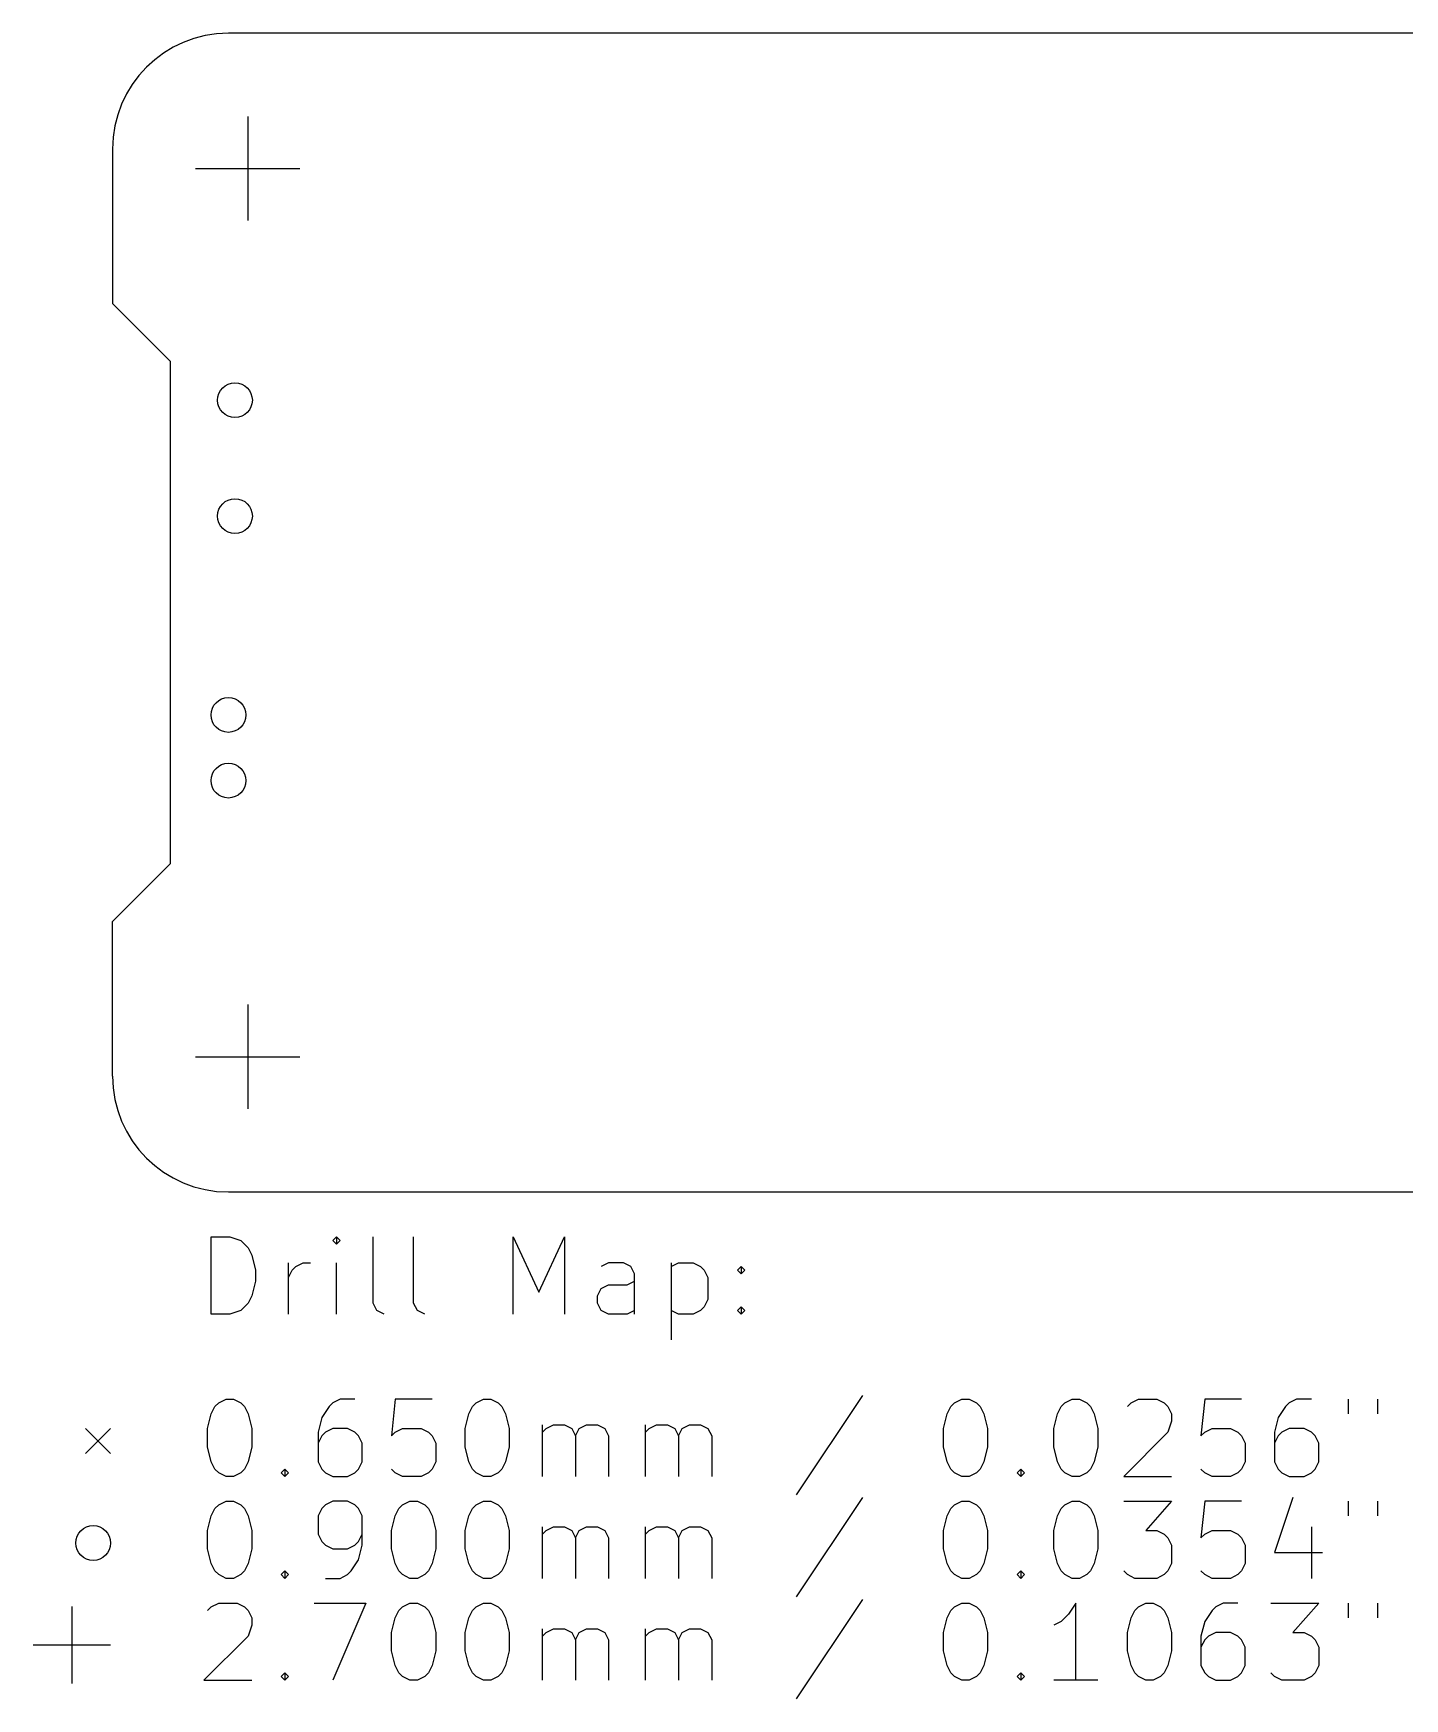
# Model space of a CAD drawing. Extents: x 3.5 to 6.26, y -5.33 to -3.62.
# Drawn here: x 3.502 to 4.9, y -5.32 to -3.622 of the extents above; entities that cross this region are included whole.
import ezdxf

# ---------------------------------------------------------------- set-up
doc = ezdxf.new("R2010")
doc.units = 0
doc.header["$MEASUREMENT"] = 0
doc.layers.add('BLACK', color=7, linetype='CONTINUOUS')

msp = doc.modelspace()

# ---------------------------------------------------------------- linework, layer by layer
at = {"layer": 'BLACK', "linetype": 'CONTINUOUS'}
for p, q in [((6.02362, -3.62205), (3.70079, -3.62205)), ((3.72047, -3.70669), (3.72047, -3.81299)), ((3.58268, -3.74016), (3.58268, -3.89764)), ((3.66732, -3.75984), (3.77362, -3.75984)), ((3.58268, -3.89764), (3.64173, -3.95669)), ((3.64173, -4.4685), (3.64173, -3.95669)), ((3.58268, -4.52756), (3.64173, -4.4685)), ((3.58268, -4.68504), (3.58268, -4.52756)), ((3.72047, -4.6122), (3.72047, -4.7185)), ((3.66732, -4.66535), (3.77362, -4.66535)), ((3.70079, -4.80315), (6.02362, -4.80315)), ((3.68338, -4.92775), (3.68338, -4.84901)), ((3.68338, -4.84901), (3.70212, -4.84901)), ((3.70212, -4.84901), (3.71337, -4.85276)), ((3.71337, -4.85276), (3.72087, -4.86026)), ((3.81086, -4.84901), (3.80711, -4.85276)), ((3.80711, -4.85276), (3.81086, -4.85651)), ((3.81461, -4.85276), (3.81086, -4.84901)), ((3.81086, -4.84901), (3.81086, -4.85651)), ((3.81086, -4.85651), (3.81461, -4.85276)), ((3.84836, -4.9165), (3.84836, -4.84901)), ((3.8896, -4.9165), (3.8896, -4.84901)), ((3.99084, -4.92775), (3.99084, -4.84901)), ((3.99084, -4.84901), (4.01708, -4.90525)), ((4.01708, -4.90525), (4.04333, -4.84901)), ((4.04333, -4.84901), (4.04333, -4.92775)), ((3.72087, -4.86026), (3.72462, -4.86776)), ((3.72462, -4.86776), (3.72837, -4.88276)), ((3.72837, -4.88276), (3.72837, -4.894)), ((3.76212, -4.92775), (3.76212, -4.87526)), ((3.76212, -4.89025), (3.76587, -4.88276)), ((3.76587, -4.88276), (3.76962, -4.87901)), ((3.76962, -4.87901), (3.77711, -4.87526)), ((3.77711, -4.87526), (3.78461, -4.87526)), ((3.81086, -4.92775), (3.81086, -4.87526)), ((4.08833, -4.87526), (4.08083, -4.87901)), ((4.10332, -4.87526), (4.08833, -4.87526)), ((4.11082, -4.87901), (4.10332, -4.87526)), ((4.11457, -4.8865), (4.11082, -4.87901)), ((4.11457, -4.92775), (4.11457, -4.8865)), ((4.15207, -4.87526), (4.15207, -4.954)), ((4.15207, -4.87901), (4.15957, -4.87526)), ((4.15957, -4.87526), (4.17457, -4.87526)), ((4.17457, -4.87526), (4.18206, -4.87901)), ((4.18206, -4.87901), (4.18581, -4.88276)), ((4.18581, -4.88276), (4.18956, -4.89025)), ((4.21956, -4.88276), (4.22331, -4.87901)), ((4.22331, -4.8865), (4.21956, -4.88276)), ((4.22331, -4.87901), (4.22706, -4.88276)), ((4.22331, -4.87901), (4.22331, -4.8865)), ((4.22706, -4.88276), (4.22331, -4.8865)), ((3.72837, -4.894), (3.72462, -4.909)), ((4.07708, -4.909), (4.08083, -4.9015)), ((4.08083, -4.9015), (4.08833, -4.89775)), ((4.08833, -4.89775), (4.10707, -4.89775)), ((4.10707, -4.89775), (4.11457, -4.894)), ((4.18956, -4.89025), (4.18956, -4.91275)), ((3.72087, -4.9165), (3.71337, -4.924)), ((3.72462, -4.909), (3.72087, -4.9165)), ((3.85211, -4.924), (3.84836, -4.9165)), ((3.89335, -4.924), (3.8896, -4.9165)), ((4.07708, -4.9165), (4.07708, -4.909)), ((4.08083, -4.924), (4.07708, -4.9165)), ((4.18581, -4.92025), (4.18206, -4.924)), ((4.18956, -4.91275), (4.18581, -4.92025)), ((4.21956, -4.924), (4.22331, -4.92025)), ((4.22331, -4.92025), (4.22706, -4.924)), ((4.22331, -4.92025), (4.22331, -4.92775)), ((3.70212, -4.92775), (3.68338, -4.92775)), ((3.71337, -4.924), (3.70212, -4.92775)), ((3.8596, -4.92775), (3.85211, -4.924)), ((3.90085, -4.92775), (3.89335, -4.924)), ((4.08833, -4.92775), (4.08083, -4.924)), ((4.10707, -4.92775), (4.08833, -4.92775)), ((4.11457, -4.924), (4.10707, -4.92775)), ((4.15957, -4.92775), (4.15207, -4.924)), ((4.17457, -4.92775), (4.15957, -4.92775)), ((4.18206, -4.924), (4.17457, -4.92775)), ((4.22331, -4.92775), (4.21956, -4.924)), ((4.22706, -4.924), (4.22331, -4.92775)), ((3.68338, -5.02936), (3.68713, -5.02186)), ((3.68713, -5.02186), (3.69088, -5.01811)), ((3.69088, -5.01811), (3.69837, -5.01436)), ((3.69837, -5.01436), (3.70587, -5.01436)), ((3.70587, -5.01436), (3.71337, -5.01811)), ((3.71337, -5.01811), (3.71712, -5.02186)), ((3.71712, -5.02186), (3.72087, -5.02936)), ((3.80336, -5.02186), (3.79586, -5.03311)), ((3.80711, -5.01811), (3.80336, -5.02186)), ((3.81461, -5.01436), (3.80711, -5.01811)), ((3.82961, -5.01436), (3.81461, -5.01436)), ((3.87085, -5.01436), (3.8671, -5.05186)), ((3.90835, -5.01436), (3.87085, -5.01436)), ((3.94584, -5.02936), (3.94959, -5.02186)), ((3.94959, -5.02186), (3.95334, -5.01811)), ((3.95334, -5.01811), (3.96084, -5.01436)), ((3.96084, -5.01436), (3.96834, -5.01436)), ((3.96834, -5.01436), (3.97584, -5.01811)), ((3.97584, -5.01811), (3.97959, -5.02186)), ((3.97959, -5.02186), (3.98334, -5.02936)), ((4.34704, -5.01061), (4.27955, -5.11185)), ((4.43328, -5.02936), (4.43703, -5.02186)), ((4.43703, -5.02186), (4.44078, -5.01811)), ((4.44078, -5.01811), (4.44828, -5.01436)), ((4.44828, -5.01436), (4.45578, -5.01436)), ((4.45578, -5.01436), (4.46328, -5.01811)), ((4.46328, -5.01811), (4.46703, -5.02186)), ((4.46703, -5.02186), (4.47078, -5.02936)), ((4.54577, -5.02936), (4.54952, -5.02186)), ((4.54952, -5.02186), (4.55327, -5.01811)), ((4.55327, -5.01811), (4.56077, -5.01436)), ((4.56077, -5.01436), (4.56827, -5.01436)), ((4.56827, -5.01436), (4.57577, -5.01811)), ((4.57577, -5.01811), (4.57951, -5.02186)), ((4.57951, -5.02186), (4.58326, -5.02936)), ((4.61701, -5.02186), (4.62076, -5.01811)), ((4.62076, -5.01811), (4.62826, -5.01436)), ((4.62826, -5.01436), (4.64701, -5.01436)), ((4.64701, -5.01436), (4.65451, -5.01811)), ((4.65451, -5.01811), (4.65825, -5.02186)), ((4.65825, -5.02186), (4.662, -5.02936)), ((4.69575, -5.01436), (4.692, -5.05186)), ((4.73325, -5.01436), (4.69575, -5.01436)), ((4.77824, -5.02186), (4.77074, -5.03311)), ((4.78199, -5.01811), (4.77824, -5.02186)), ((4.78949, -5.01436), (4.78199, -5.01811)), ((4.80449, -5.01436), (4.78949, -5.01436)), ((4.84198, -5.01436), (4.84198, -5.02936)), ((4.87198, -5.01436), (4.87198, -5.02936)), ((3.67963, -5.04436), (3.68338, -5.02936)), ((3.72087, -5.02936), (3.72462, -5.04436)), ((3.79586, -5.03311), (3.79211, -5.04811)), ((3.94209, -5.04436), (3.94584, -5.02936)), ((3.98334, -5.02936), (3.98709, -5.04436)), ((4.02083, -5.0931), (4.02083, -5.04061)), ((4.02458, -5.04436), (4.03208, -5.04061)), ((4.03208, -5.04061), (4.04333, -5.04061)), ((4.04333, -5.04061), (4.05083, -5.04436)), ((4.05833, -5.04436), (4.06583, -5.04061)), ((4.06583, -5.04061), (4.07708, -5.04061)), ((4.07708, -5.04061), (4.08458, -5.04436)), ((4.12582, -5.0931), (4.12582, -5.04061)), ((4.12957, -5.04436), (4.13707, -5.04061)), ((4.13707, -5.04061), (4.14832, -5.04061)), ((4.14832, -5.04061), (4.15582, -5.04436)), ((4.16332, -5.04436), (4.17082, -5.04061)), ((4.17082, -5.04061), (4.18206, -5.04061)), ((4.18206, -5.04061), (4.18956, -5.04436)), ((4.42953, -5.04436), (4.43328, -5.02936)), ((4.47078, -5.02936), (4.47453, -5.04436)), ((4.54202, -5.04436), (4.54577, -5.02936)), ((4.58326, -5.02936), (4.58701, -5.04436)), ((4.662, -5.03686), (4.65825, -5.04811)), ((4.662, -5.02936), (4.662, -5.03686)), ((4.77074, -5.03311), (4.76699, -5.04811)), ((3.55512, -5.04429), (3.58071, -5.06988)), ((3.58071, -5.04429), (3.55512, -5.06988)), ((3.67963, -5.06311), (3.67963, -5.04436)), ((3.72462, -5.04436), (3.72462, -5.06311)), ((3.79211, -5.04811), (3.79211, -5.07811)), ((3.79586, -5.05186), (3.79211, -5.05936)), ((3.79961, -5.04811), (3.79586, -5.05186)), ((3.80711, -5.04436), (3.79961, -5.04811)), ((3.82211, -5.04436), (3.80711, -5.04436)), ((3.82961, -5.04811), (3.82211, -5.04436)), ((3.83336, -5.05186), (3.82961, -5.04811)), ((3.83711, -5.05936), (3.83336, -5.05186)), ((3.8671, -5.05186), (3.87085, -5.04811)), ((3.87085, -5.04811), (3.87835, -5.04436)), ((3.87835, -5.04436), (3.8971, -5.04436)), ((3.8971, -5.04436), (3.9046, -5.04811)), ((3.9046, -5.04811), (3.90835, -5.05186)), ((3.90835, -5.05186), (3.9121, -5.05936)), ((3.94209, -5.06311), (3.94209, -5.04436)), ((3.98709, -5.04436), (3.98709, -5.06311)), ((4.02083, -5.04811), (4.02458, -5.04436)), ((4.05083, -5.04436), (4.05458, -5.05186)), ((4.05458, -5.05186), (4.05833, -5.04436)), ((4.05458, -5.05186), (4.05458, -5.0931)), ((4.08458, -5.04436), (4.08833, -5.05186)), ((4.08833, -5.05186), (4.08833, -5.0931)), ((4.12582, -5.04811), (4.12957, -5.04436)), ((4.15582, -5.04436), (4.15957, -5.05186)), ((4.15957, -5.05186), (4.16332, -5.04436)), ((4.15957, -5.05186), (4.15957, -5.0931)), ((4.18956, -5.04436), (4.19331, -5.05186)), ((4.19331, -5.05186), (4.19331, -5.0931)), ((4.42953, -5.06311), (4.42953, -5.04436)), ((4.47453, -5.04436), (4.47453, -5.06311)), ((4.54202, -5.06311), (4.54202, -5.04436)), ((4.58701, -5.04436), (4.58701, -5.06311)), ((4.65825, -5.04811), (4.61326, -5.0931)), ((4.692, -5.05186), (4.69575, -5.04811)), ((4.69575, -5.04811), (4.70325, -5.04436)), ((4.70325, -5.04436), (4.722, -5.04436)), ((4.722, -5.04436), (4.7295, -5.04811)), ((4.7295, -5.04811), (4.73325, -5.05186)), ((4.73325, -5.05186), (4.737, -5.05936)), ((4.76699, -5.04811), (4.76699, -5.07811)), ((4.77074, -5.05186), (4.76699, -5.05936)), ((4.77449, -5.04811), (4.77074, -5.05186)), ((4.78199, -5.04436), (4.77449, -5.04811)), ((4.79699, -5.04436), (4.78199, -5.04436)), ((4.80449, -5.04811), (4.79699, -5.04436)), ((4.80824, -5.05186), (4.80449, -5.04811)), ((4.81199, -5.05936), (4.80824, -5.05186)), ((3.68338, -5.07811), (3.67963, -5.06311)), ((3.72462, -5.06311), (3.72087, -5.07811)), ((3.83711, -5.07811), (3.83711, -5.05936)), ((3.9121, -5.05936), (3.9121, -5.07811)), ((3.94584, -5.07811), (3.94209, -5.06311)), ((3.98709, -5.06311), (3.98334, -5.07811)), ((4.43328, -5.07811), (4.42953, -5.06311)), ((4.47453, -5.06311), (4.47078, -5.07811)), ((4.54577, -5.07811), (4.54202, -5.06311)), ((4.58701, -5.06311), (4.58326, -5.07811)), ((4.737, -5.05936), (4.737, -5.07811)), ((4.81199, -5.07811), (4.81199, -5.05936)), ((3.68713, -5.0856), (3.68338, -5.07811)), ((3.69088, -5.08935), (3.68713, -5.0856)), ((3.69837, -5.0931), (3.69088, -5.08935)), ((3.71337, -5.08935), (3.70587, -5.0931)), ((3.71712, -5.0856), (3.71337, -5.08935)), ((3.72087, -5.07811), (3.71712, -5.0856)), ((3.75462, -5.08935), (3.75837, -5.0856)), ((3.75837, -5.0931), (3.75462, -5.08935)), ((3.75837, -5.0856), (3.76212, -5.08935)), ((3.75837, -5.0856), (3.75837, -5.0931)), ((3.76212, -5.08935), (3.75837, -5.0931)), ((3.79211, -5.07811), (3.79586, -5.0856)), ((3.79586, -5.0856), (3.79961, -5.08935)), ((3.79961, -5.08935), (3.80711, -5.0931)), ((3.82211, -5.0931), (3.82961, -5.08935)), ((3.82961, -5.08935), (3.83336, -5.0856)), ((3.83336, -5.0856), (3.83711, -5.07811)), ((3.87085, -5.08935), (3.8671, -5.0856)), ((3.87835, -5.0931), (3.87085, -5.08935)), ((3.9046, -5.08935), (3.8971, -5.0931)), ((3.90835, -5.0856), (3.9046, -5.08935)), ((3.9121, -5.07811), (3.90835, -5.0856)), ((3.94959, -5.0856), (3.94584, -5.07811)), ((3.95334, -5.08935), (3.94959, -5.0856)), ((3.96084, -5.0931), (3.95334, -5.08935)), ((3.97584, -5.08935), (3.96834, -5.0931)), ((3.97959, -5.0856), (3.97584, -5.08935)), ((3.98334, -5.07811), (3.97959, -5.0856)), ((4.43703, -5.0856), (4.43328, -5.07811)), ((4.44078, -5.08935), (4.43703, -5.0856)), ((4.44828, -5.0931), (4.44078, -5.08935)), ((4.46328, -5.08935), (4.45578, -5.0931)), ((4.46703, -5.0856), (4.46328, -5.08935)), ((4.47078, -5.07811), (4.46703, -5.0856)), ((4.50452, -5.08935), (4.50827, -5.0856)), ((4.50827, -5.0931), (4.50452, -5.08935)), ((4.50827, -5.0856), (4.51202, -5.08935)), ((4.50827, -5.0856), (4.50827, -5.0931)), ((4.51202, -5.08935), (4.50827, -5.0931)), ((4.54952, -5.0856), (4.54577, -5.07811)), ((4.55327, -5.08935), (4.54952, -5.0856)), ((4.56077, -5.0931), (4.55327, -5.08935)), ((4.57577, -5.08935), (4.56827, -5.0931)), ((4.57951, -5.0856), (4.57577, -5.08935)), ((4.58326, -5.07811), (4.57951, -5.0856)), ((4.69575, -5.08935), (4.692, -5.0856)), ((4.70325, -5.0931), (4.69575, -5.08935)), ((4.7295, -5.08935), (4.722, -5.0931)), ((4.73325, -5.0856), (4.7295, -5.08935)), ((4.737, -5.07811), (4.73325, -5.0856)), ((4.76699, -5.07811), (4.77074, -5.0856)), ((4.77074, -5.0856), (4.77449, -5.08935)), ((4.77449, -5.08935), (4.78199, -5.0931)), ((4.79699, -5.0931), (4.80449, -5.08935)), ((4.80449, -5.08935), (4.80824, -5.0856)), ((4.80824, -5.0856), (4.81199, -5.07811)), ((3.70587, -5.0931), (3.69837, -5.0931)), ((3.80711, -5.0931), (3.82211, -5.0931)), ((3.8971, -5.0931), (3.87835, -5.0931)), ((3.96834, -5.0931), (3.96084, -5.0931)), ((4.45578, -5.0931), (4.44828, -5.0931)), ((4.56827, -5.0931), (4.56077, -5.0931)), ((4.61326, -5.0931), (4.662, -5.0931)), ((4.722, -5.0931), (4.70325, -5.0931)), ((4.78199, -5.0931), (4.79699, -5.0931)), ((3.68338, -5.1333), (3.68713, -5.1258)), ((3.68713, -5.1258), (3.69088, -5.12205)), ((3.69088, -5.12205), (3.69837, -5.1183)), ((3.69837, -5.1183), (3.70587, -5.1183)), ((3.70587, -5.1183), (3.71337, -5.12205)), ((3.71337, -5.12205), (3.71712, -5.1258)), ((3.71712, -5.1258), (3.72087, -5.1333)), ((3.79586, -5.1258), (3.79211, -5.1333)), ((3.79961, -5.12205), (3.79586, -5.1258)), ((3.80711, -5.1183), (3.79961, -5.12205)), ((3.82211, -5.1183), (3.80711, -5.1183)), ((3.82961, -5.12205), (3.82211, -5.1183)), ((3.83336, -5.1258), (3.82961, -5.12205)), ((3.83711, -5.1333), (3.83336, -5.1258)), ((3.87085, -5.1333), (3.8746, -5.1258)), ((3.8746, -5.1258), (3.87835, -5.12205)), ((3.87835, -5.12205), (3.88585, -5.1183)), ((3.88585, -5.1183), (3.89335, -5.1183)), ((3.89335, -5.1183), (3.90085, -5.12205)), ((3.90085, -5.12205), (3.9046, -5.1258)), ((3.9046, -5.1258), (3.90835, -5.1333)), ((3.94584, -5.1333), (3.94959, -5.1258)), ((3.94959, -5.1258), (3.95334, -5.12205)), ((3.95334, -5.12205), (3.96084, -5.1183)), ((3.96084, -5.1183), (3.96834, -5.1183)), ((3.96834, -5.1183), (3.97584, -5.12205)), ((3.97584, -5.12205), (3.97959, -5.1258)), ((3.97959, -5.1258), (3.98334, -5.1333)), ((4.34704, -5.11455), (4.27955, -5.21579)), ((4.43328, -5.1333), (4.43703, -5.1258)), ((4.43703, -5.1258), (4.44078, -5.12205)), ((4.44078, -5.12205), (4.44828, -5.1183)), ((4.44828, -5.1183), (4.45578, -5.1183)), ((4.45578, -5.1183), (4.46328, -5.12205)), ((4.46328, -5.12205), (4.46703, -5.1258)), ((4.46703, -5.1258), (4.47078, -5.1333)), ((4.54577, -5.1333), (4.54952, -5.1258)), ((4.54952, -5.1258), (4.55327, -5.12205)), ((4.55327, -5.12205), (4.56077, -5.1183)), ((4.56077, -5.1183), (4.56827, -5.1183)), ((4.56827, -5.1183), (4.57577, -5.12205)), ((4.57577, -5.12205), (4.57951, -5.1258)), ((4.57951, -5.1258), (4.58326, -5.1333)), ((4.61326, -5.1183), (4.662, -5.1183)), ((4.662, -5.1183), (4.63576, -5.1483)), ((4.69575, -5.1183), (4.692, -5.1558)), ((4.73325, -5.1183), (4.69575, -5.1183)), ((4.78574, -5.11455), (4.76699, -5.17079)), ((4.84198, -5.1183), (4.84198, -5.1333)), ((4.87198, -5.1183), (4.87198, -5.1333)), ((3.67963, -5.1483), (3.68338, -5.1333)), ((3.72087, -5.1333), (3.72462, -5.1483)), ((3.79211, -5.1333), (3.79211, -5.15205)), ((3.83711, -5.1633), (3.83711, -5.1333)), ((3.8671, -5.1483), (3.87085, -5.1333)), ((3.90835, -5.1333), (3.9121, -5.1483)), ((3.94209, -5.1483), (3.94584, -5.1333)), ((3.98334, -5.1333), (3.98709, -5.1483)), ((4.42953, -5.1483), (4.43328, -5.1333)), ((4.47078, -5.1333), (4.47453, -5.1483)), ((4.54202, -5.1483), (4.54577, -5.1333)), ((4.58326, -5.1333), (4.58701, -5.1483)), ((3.67963, -5.16704), (3.67963, -5.1483)), ((3.72462, -5.1483), (3.72462, -5.16704)), ((3.79211, -5.15205), (3.79586, -5.15955)), ((3.79586, -5.15955), (3.79961, -5.1633)), ((3.82961, -5.1633), (3.83336, -5.15955)), ((3.83336, -5.15955), (3.83711, -5.15205)), ((3.8671, -5.16704), (3.8671, -5.1483)), ((3.9121, -5.1483), (3.9121, -5.16704)), ((3.94209, -5.16704), (3.94209, -5.1483)), ((3.98709, -5.1483), (3.98709, -5.16704)), ((4.02083, -5.19704), (4.02083, -5.14455)), ((4.02083, -5.15205), (4.02458, -5.1483)), ((4.02458, -5.1483), (4.03208, -5.14455)), ((4.03208, -5.14455), (4.04333, -5.14455)), ((4.04333, -5.14455), (4.05083, -5.1483)), ((4.05083, -5.1483), (4.05458, -5.1558)), ((4.05458, -5.1558), (4.05833, -5.1483)), ((4.05458, -5.1558), (4.05458, -5.19704)), ((4.05833, -5.1483), (4.06583, -5.14455)), ((4.06583, -5.14455), (4.07708, -5.14455)), ((4.07708, -5.14455), (4.08458, -5.1483)), ((4.08458, -5.1483), (4.08833, -5.1558)), ((4.08833, -5.1558), (4.08833, -5.19704)), ((4.12582, -5.19704), (4.12582, -5.14455)), ((4.12582, -5.15205), (4.12957, -5.1483)), ((4.12957, -5.1483), (4.13707, -5.14455)), ((4.13707, -5.14455), (4.14832, -5.14455)), ((4.14832, -5.14455), (4.15582, -5.1483)), ((4.15582, -5.1483), (4.15957, -5.1558)), ((4.15957, -5.1558), (4.16332, -5.1483)), ((4.15957, -5.1558), (4.15957, -5.19704)), ((4.16332, -5.1483), (4.17082, -5.14455)), ((4.17082, -5.14455), (4.18206, -5.14455)), ((4.18206, -5.14455), (4.18956, -5.1483)), ((4.18956, -5.1483), (4.19331, -5.1558)), ((4.19331, -5.1558), (4.19331, -5.19704)), ((4.42953, -5.16704), (4.42953, -5.1483)), ((4.47453, -5.1483), (4.47453, -5.16704)), ((4.54202, -5.16704), (4.54202, -5.1483)), ((4.58701, -5.1483), (4.58701, -5.16704)), ((4.63576, -5.1483), (4.64701, -5.1483)), ((4.64701, -5.1483), (4.65451, -5.15205)), ((4.65451, -5.15205), (4.65825, -5.1558)), ((4.65825, -5.1558), (4.662, -5.1633)), ((4.692, -5.1558), (4.69575, -5.15205)), ((4.69575, -5.15205), (4.70325, -5.1483)), ((4.70325, -5.1483), (4.722, -5.1483)), ((4.722, -5.1483), (4.7295, -5.15205)), ((4.7295, -5.15205), (4.73325, -5.1558)), ((4.73325, -5.1558), (4.737, -5.1633)), ((4.80449, -5.14455), (4.80449, -5.19704)), ((3.68338, -5.18204), (3.67963, -5.16704)), ((3.72462, -5.16704), (3.72087, -5.18204)), ((3.79961, -5.1633), (3.80711, -5.16704)), ((3.80711, -5.16704), (3.82211, -5.16704)), ((3.82211, -5.16704), (3.82961, -5.1633)), ((3.83336, -5.17829), (3.83711, -5.1633)), ((3.87085, -5.18204), (3.8671, -5.16704)), ((3.9121, -5.16704), (3.90835, -5.18204)), ((3.94584, -5.18204), (3.94209, -5.16704)), ((3.98709, -5.16704), (3.98334, -5.18204)), ((4.43328, -5.18204), (4.42953, -5.16704)), ((4.47453, -5.16704), (4.47078, -5.18204)), ((4.54577, -5.18204), (4.54202, -5.16704)), ((4.58701, -5.16704), (4.58326, -5.18204)), ((4.662, -5.1633), (4.662, -5.18204)), ((4.737, -5.1633), (4.737, -5.18204)), ((4.76699, -5.17079), (4.81574, -5.17079)), ((3.68713, -5.18954), (3.68338, -5.18204)), ((3.69088, -5.19329), (3.68713, -5.18954)), ((3.69837, -5.19704), (3.69088, -5.19329)), ((3.71337, -5.19329), (3.70587, -5.19704)), ((3.71712, -5.18954), (3.71337, -5.19329)), ((3.72087, -5.18204), (3.71712, -5.18954)), ((3.75462, -5.19329), (3.75837, -5.18954)), ((3.75837, -5.19704), (3.75462, -5.19329)), ((3.75837, -5.18954), (3.76212, -5.19329)), ((3.75837, -5.18954), (3.75837, -5.19704)), ((3.76212, -5.19329), (3.75837, -5.19704)), ((3.81461, -5.19704), (3.82211, -5.19329)), ((3.82211, -5.19329), (3.82586, -5.18954)), ((3.82586, -5.18954), (3.83336, -5.17829)), ((3.8746, -5.18954), (3.87085, -5.18204)), ((3.87835, -5.19329), (3.8746, -5.18954)), ((3.88585, -5.19704), (3.87835, -5.19329)), ((3.90085, -5.19329), (3.89335, -5.19704)), ((3.9046, -5.18954), (3.90085, -5.19329)), ((3.90835, -5.18204), (3.9046, -5.18954)), ((3.94959, -5.18954), (3.94584, -5.18204)), ((3.95334, -5.19329), (3.94959, -5.18954)), ((3.96084, -5.19704), (3.95334, -5.19329)), ((3.97584, -5.19329), (3.96834, -5.19704)), ((3.97959, -5.18954), (3.97584, -5.19329)), ((3.98334, -5.18204), (3.97959, -5.18954)), ((4.43703, -5.18954), (4.43328, -5.18204)), ((4.44078, -5.19329), (4.43703, -5.18954)), ((4.44828, -5.19704), (4.44078, -5.19329)), ((4.46328, -5.19329), (4.45578, -5.19704)), ((4.46703, -5.18954), (4.46328, -5.19329)), ((4.47078, -5.18204), (4.46703, -5.18954)), ((4.50452, -5.19329), (4.50827, -5.18954)), ((4.50827, -5.19704), (4.50452, -5.19329)), ((4.50827, -5.18954), (4.51202, -5.19329)), ((4.50827, -5.18954), (4.50827, -5.19704)), ((4.51202, -5.19329), (4.50827, -5.19704)), ((4.54952, -5.18954), (4.54577, -5.18204)), ((4.55327, -5.19329), (4.54952, -5.18954)), ((4.56077, -5.19704), (4.55327, -5.19329)), ((4.57577, -5.19329), (4.56827, -5.19704)), ((4.57951, -5.18954), (4.57577, -5.19329)), ((4.58326, -5.18204), (4.57951, -5.18954)), ((4.61701, -5.19329), (4.61326, -5.18954)), ((4.62451, -5.19704), (4.61701, -5.19329)), ((4.65451, -5.19329), (4.64701, -5.19704)), ((4.65825, -5.18954), (4.65451, -5.19329)), ((4.662, -5.18204), (4.65825, -5.18954)), ((4.69575, -5.19329), (4.692, -5.18954)), ((4.70325, -5.19704), (4.69575, -5.19329)), ((4.7295, -5.19329), (4.722, -5.19704)), ((4.73325, -5.18954), (4.7295, -5.19329)), ((4.737, -5.18204), (4.73325, -5.18954)), ((3.70587, -5.19704), (3.69837, -5.19704)), ((3.79961, -5.19704), (3.81461, -5.19704)), ((3.89335, -5.19704), (3.88585, -5.19704)), ((3.96834, -5.19704), (3.96084, -5.19704)), ((4.45578, -5.19704), (4.44828, -5.19704)), ((4.56827, -5.19704), (4.56077, -5.19704)), ((4.64701, -5.19704), (4.62451, -5.19704)), ((4.722, -5.19704), (4.70325, -5.19704)), ((3.54134, -5.22559), (3.54134, -5.30433)), ((3.67963, -5.22974), (3.68338, -5.22599)), ((3.68338, -5.22599), (3.69088, -5.22224)), ((3.69088, -5.22224), (3.70962, -5.22224)), ((3.70962, -5.22224), (3.71712, -5.22599)), ((3.71712, -5.22599), (3.72087, -5.22974)), ((3.78836, -5.22224), (3.84086, -5.22224)), ((3.84086, -5.22224), (3.80711, -5.30098)), ((3.8746, -5.22974), (3.87835, -5.22599)), ((3.87835, -5.22599), (3.88585, -5.22224)), ((3.88585, -5.22224), (3.89335, -5.22224)), ((3.89335, -5.22224), (3.90085, -5.22599)), ((3.90085, -5.22599), (3.9046, -5.22974)), ((3.94959, -5.22974), (3.95334, -5.22599)), ((3.95334, -5.22599), (3.96084, -5.22224)), ((3.96084, -5.22224), (3.96834, -5.22224)), ((3.96834, -5.22224), (3.97584, -5.22599)), ((3.97584, -5.22599), (3.97959, -5.22974)), ((4.34704, -5.21849), (4.27955, -5.31973)), ((4.43703, -5.22974), (4.44078, -5.22599)), ((4.44078, -5.22599), (4.44828, -5.22224)), ((4.44828, -5.22224), (4.45578, -5.22224)), ((4.45578, -5.22224), (4.46328, -5.22599)), ((4.46328, -5.22599), (4.46703, -5.22974)), ((4.56452, -5.22224), (4.55702, -5.23349)), ((4.56452, -5.30098), (4.56452, -5.22224)), ((4.62451, -5.22974), (4.62826, -5.22599)), ((4.62826, -5.22599), (4.63576, -5.22224)), ((4.63576, -5.22224), (4.64326, -5.22224)), ((4.64326, -5.22224), (4.65076, -5.22599)), ((4.65076, -5.22599), (4.65451, -5.22974)), ((4.707, -5.22599), (4.70325, -5.22974)), ((4.7145, -5.22224), (4.707, -5.22599)), ((4.7295, -5.22224), (4.7145, -5.22224)), ((4.76324, -5.22224), (4.81199, -5.22224)), ((4.81199, -5.22224), (4.78574, -5.25223)), ((4.84198, -5.22224), (4.84198, -5.23724)), ((4.87198, -5.22224), (4.87198, -5.23724)), ((3.72087, -5.22974), (3.72462, -5.23724)), ((3.72462, -5.24473), (3.72087, -5.25598)), ((3.72462, -5.23724), (3.72462, -5.24473)), ((3.8671, -5.25223), (3.87085, -5.23724)), ((3.87085, -5.23724), (3.8746, -5.22974)), ((3.9046, -5.22974), (3.90835, -5.23724)), ((3.90835, -5.23724), (3.9121, -5.25223)), ((3.94209, -5.25223), (3.94584, -5.23724)), ((3.94584, -5.23724), (3.94959, -5.22974)), ((3.97959, -5.22974), (3.98334, -5.23724)), ((3.98334, -5.23724), (3.98709, -5.25223)), ((4.42953, -5.25223), (4.43328, -5.23724)), ((4.43328, -5.23724), (4.43703, -5.22974)), ((4.46703, -5.22974), (4.47078, -5.23724)), ((4.47078, -5.23724), (4.47453, -5.25223)), ((4.54952, -5.24099), (4.54202, -5.24473)), ((4.55702, -5.23349), (4.54952, -5.24099)), ((4.61701, -5.25223), (4.62076, -5.23724)), ((4.62076, -5.23724), (4.62451, -5.22974)), ((4.65451, -5.22974), (4.65825, -5.23724)), ((4.65825, -5.23724), (4.662, -5.25223)), ((4.69575, -5.24099), (4.692, -5.25598)), ((4.70325, -5.22974), (4.69575, -5.24099)), ((3.72087, -5.25598), (3.67588, -5.30098)), ((3.8671, -5.27098), (3.8671, -5.25223)), ((3.9121, -5.25223), (3.9121, -5.27098)), ((3.94209, -5.27098), (3.94209, -5.25223)), ((3.98709, -5.25223), (3.98709, -5.27098)), ((4.02083, -5.30098), (4.02083, -5.24848)), ((4.02083, -5.25598), (4.02458, -5.25223)), ((4.02458, -5.25223), (4.03208, -5.24848)), ((4.03208, -5.24848), (4.04333, -5.24848)), ((4.04333, -5.24848), (4.05083, -5.25223)), ((4.05083, -5.25223), (4.05458, -5.25973)), ((4.05458, -5.25973), (4.05833, -5.25223)), ((4.05458, -5.25973), (4.05458, -5.30098)), ((4.05833, -5.25223), (4.06583, -5.24848)), ((4.06583, -5.24848), (4.07708, -5.24848)), ((4.07708, -5.24848), (4.08458, -5.25223)), ((4.08458, -5.25223), (4.08833, -5.25973)), ((4.08833, -5.25973), (4.08833, -5.30098)), ((4.12582, -5.30098), (4.12582, -5.24848)), ((4.12582, -5.25598), (4.12957, -5.25223)), ((4.12957, -5.25223), (4.13707, -5.24848)), ((4.13707, -5.24848), (4.14832, -5.24848)), ((4.14832, -5.24848), (4.15582, -5.25223)), ((4.15582, -5.25223), (4.15957, -5.25973)), ((4.15957, -5.25973), (4.16332, -5.25223)), ((4.15957, -5.25973), (4.15957, -5.30098)), ((4.16332, -5.25223), (4.17082, -5.24848)), ((4.17082, -5.24848), (4.18206, -5.24848)), ((4.18206, -5.24848), (4.18956, -5.25223)), ((4.18956, -5.25223), (4.19331, -5.25973)), ((4.19331, -5.25973), (4.19331, -5.30098)), ((4.42953, -5.27098), (4.42953, -5.25223)), ((4.47453, -5.25223), (4.47453, -5.27098)), ((4.61701, -5.27098), (4.61701, -5.25223)), ((4.662, -5.25223), (4.662, -5.27098)), ((4.692, -5.25598), (4.692, -5.28598)), ((4.69575, -5.25973), (4.692, -5.26723)), ((4.6995, -5.25598), (4.69575, -5.25973)), ((4.707, -5.25223), (4.6995, -5.25598)), ((4.722, -5.25223), (4.707, -5.25223)), ((4.7295, -5.25598), (4.722, -5.25223)), ((4.73325, -5.25973), (4.7295, -5.25598)), ((4.737, -5.26723), (4.73325, -5.25973)), ((4.78574, -5.25223), (4.79699, -5.25223)), ((4.79699, -5.25223), (4.80449, -5.25598)), ((4.80449, -5.25598), (4.80824, -5.25973)), ((4.80824, -5.25973), (4.81199, -5.26723)), ((3.50197, -5.26496), (3.58071, -5.26496)), ((3.87085, -5.28598), (3.8671, -5.27098)), ((3.9121, -5.27098), (3.90835, -5.28598)), ((3.94584, -5.28598), (3.94209, -5.27098)), ((3.98709, -5.27098), (3.98334, -5.28598)), ((4.43328, -5.28598), (4.42953, -5.27098)), ((4.47453, -5.27098), (4.47078, -5.28598)), ((4.62076, -5.28598), (4.61701, -5.27098)), ((4.662, -5.27098), (4.65825, -5.28598)), ((4.737, -5.28598), (4.737, -5.26723)), ((4.81199, -5.26723), (4.81199, -5.28598)), ((3.75462, -5.29723), (3.75837, -5.29348)), ((3.75837, -5.29348), (3.76212, -5.29723)), ((3.75837, -5.29348), (3.75837, -5.30098)), ((3.8746, -5.29348), (3.87085, -5.28598)), ((3.87835, -5.29723), (3.8746, -5.29348)), ((3.9046, -5.29348), (3.90085, -5.29723)), ((3.90835, -5.28598), (3.9046, -5.29348)), ((3.94959, -5.29348), (3.94584, -5.28598)), ((3.95334, -5.29723), (3.94959, -5.29348)), ((3.97959, -5.29348), (3.97584, -5.29723)), ((3.98334, -5.28598), (3.97959, -5.29348)), ((4.43703, -5.29348), (4.43328, -5.28598)), ((4.44078, -5.29723), (4.43703, -5.29348)), ((4.46703, -5.29348), (4.46328, -5.29723)), ((4.47078, -5.28598), (4.46703, -5.29348)), ((4.50452, -5.29723), (4.50827, -5.29348)), ((4.50827, -5.29348), (4.51202, -5.29723)), ((4.50827, -5.29348), (4.50827, -5.30098)), ((4.62451, -5.29348), (4.62076, -5.28598)), ((4.62826, -5.29723), (4.62451, -5.29348)), ((4.65451, -5.29348), (4.65076, -5.29723)), ((4.65825, -5.28598), (4.65451, -5.29348)), ((4.692, -5.28598), (4.69575, -5.29348)), ((4.69575, -5.29348), (4.6995, -5.29723)), ((4.7295, -5.29723), (4.73325, -5.29348)), ((4.73325, -5.29348), (4.737, -5.28598)), ((4.76699, -5.29723), (4.76324, -5.29348)), ((4.80824, -5.29348), (4.80449, -5.29723)), ((4.81199, -5.28598), (4.80824, -5.29348)), ((3.67588, -5.30098), (3.72462, -5.30098)), ((3.75837, -5.30098), (3.75462, -5.29723)), ((3.76212, -5.29723), (3.75837, -5.30098)), ((3.88585, -5.30098), (3.87835, -5.29723)), ((3.89335, -5.30098), (3.88585, -5.30098)), ((3.90085, -5.29723), (3.89335, -5.30098)), ((3.96084, -5.30098), (3.95334, -5.29723)), ((3.96834, -5.30098), (3.96084, -5.30098)), ((3.97584, -5.29723), (3.96834, -5.30098)), ((4.44828, -5.30098), (4.44078, -5.29723)), ((4.45578, -5.30098), (4.44828, -5.30098)), ((4.46328, -5.29723), (4.45578, -5.30098)), ((4.50827, -5.30098), (4.50452, -5.29723)), ((4.51202, -5.29723), (4.50827, -5.30098)), ((4.58701, -5.30098), (4.54202, -5.30098)), ((4.63576, -5.30098), (4.62826, -5.29723)), ((4.64326, -5.30098), (4.63576, -5.30098)), ((4.65076, -5.29723), (4.64326, -5.30098)), ((4.6995, -5.29723), (4.707, -5.30098)), ((4.707, -5.30098), (4.722, -5.30098)), ((4.722, -5.30098), (4.7295, -5.29723)), ((4.77449, -5.30098), (4.76699, -5.29723)), ((4.79699, -5.30098), (4.77449, -5.30098)), ((4.80449, -5.29723), (4.79699, -5.30098))]:
    msp.add_line(p, q, dxfattribs=at)
at = {"layer": 'BLACK'}
for centre in [(3.70748, -3.99606), (3.70748, -4.11417), (3.70079, -4.31693), (3.70079, -4.38386), (3.56299, -5.16102)]:
    msp.add_circle(centre, 0.01772, dxfattribs=at)
for centre, start, end in [((3.70079, -3.74016), 90, 180), ((3.70079, -4.68504), -180, -90)]:
    msp.add_arc(centre, 0.11811, start, end, dxfattribs=at)

doc.saveas('drawing.dxf')
